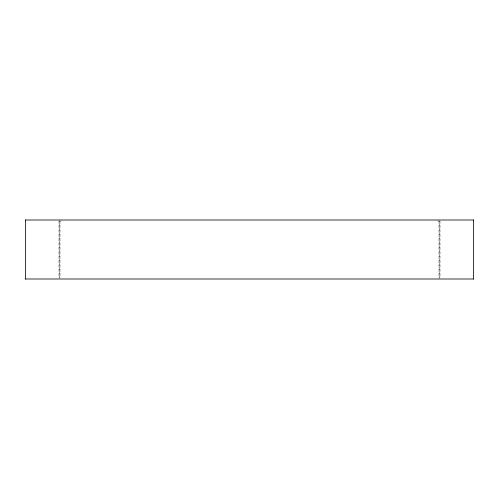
<?xml version="1.0" encoding="UTF-8"?>
<svg xmlns="http://www.w3.org/2000/svg" width="499" height="499" viewBox="0 0 499 499"><rect width="100%" height="100%" fill="white"/><g stroke="black" fill="none" stroke-linecap="round" stroke-linejoin="round"><path stroke-width="0.37" stroke-dasharray="2.5 1.87" d="M61.221 221.001L59.493 221.001L59.493 277.999L61.221 277.999M437.779 221.001L439.507 221.001L439.507 277.999L437.779 277.999M440.012 221.001L440.012 277.999M438.995 221.001L438.995 277.999M60.005 221.001L60.005 277.999M58.988 221.001L58.988 277.999"/><path stroke-width="0.75" d="M25.455 219.778L25.455 279.222M473.545 279.222L473.545 219.778M25.68 220.003L473.32 220.003M473.32 278.997L25.68 278.997"/></g></svg>
